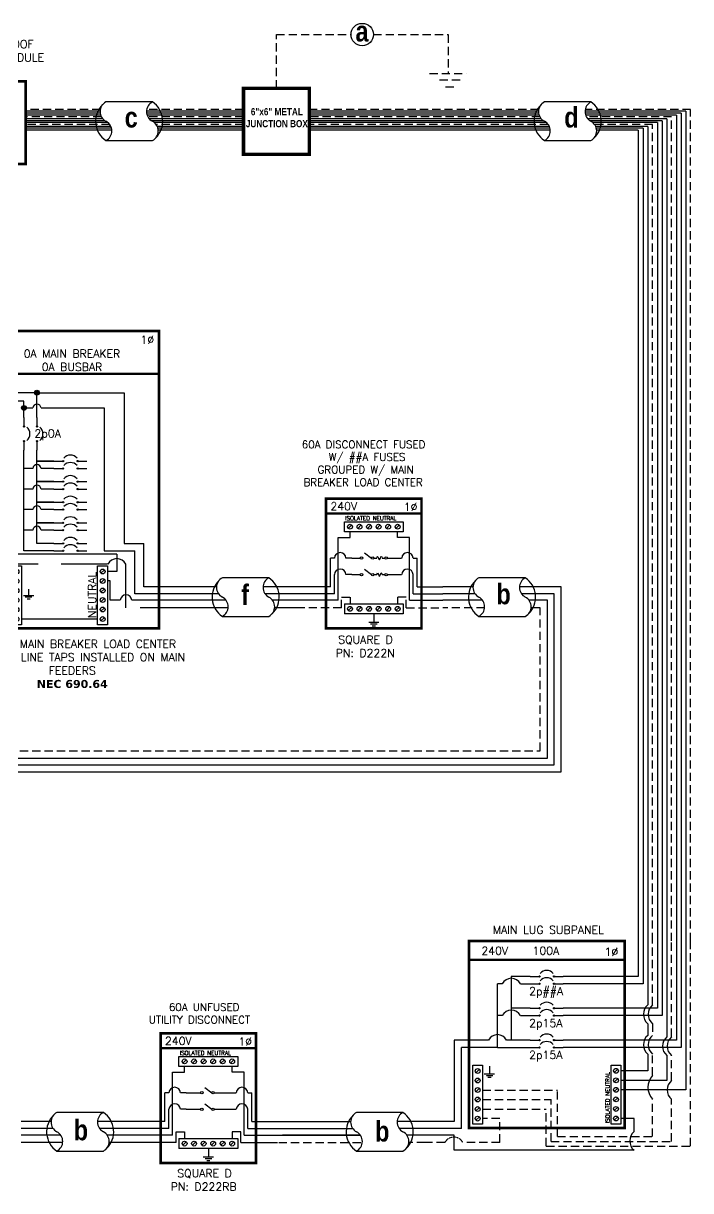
# Model space of a CAD drawing. Header units: feet. Extents: x 23528 to 24127, y 16036 to 16622.
# Drawn here: x 23822 to 24127, y 16088 to 16622 of the extents above; entities that cross this region are included whole.
import ezdxf

# ---------------------------------------------------------------- set-up
doc = ezdxf.new("R2010")
doc.units = ezdxf.units.FT
doc.header["$MEASUREMENT"] = 0
doc.linetypes.add('HIDDEN', pattern=[0.375, 0.25, -0.125])
for name, color, linetype in [('ONE LINE BLOCKS', 7, 'Continuous'), ('TABLES', 7, 'Continuous'), ('TEXT', 7, 'Continuous'), ('Z - TITLEBLOCK TXT', 7, 'Continuous')]:
    doc.layers.add(name, color=color, linetype=linetype)
doc.styles.add('ONE LINE TXT', font='techb___.ttf')
doc.styles.get("Standard").update_dxf_attribs({"font": 'simplex.shx'})

# ---------------------------------------------------------------- blocks, each defined once
blk = doc.blocks.new('*U7')
at = {"color": 7, "linetype": 'Continuous'}
for p, q in [((6.669, 2.433), (2.905, 2.433)), ((2.435, 1.711), (0, 1.711)), ((9.575, 1.711), (6.199, 1.711)), ((2.905, -0.69), (6.669, -0.69))]:
    blk.add_line(p, q, dxfattribs=at)
at = {"color": 10, "linetype": 'Continuous'}
for p, q in [((2.591, 1.149), (0, 1.149)), ((9.575, 1.149), (6.355, 1.149))]:
    blk.add_line(p, q, dxfattribs=at)
at = {"color": 253, "linetype": 'Continuous'}
for p, q in [((3.208, 0.611), (0, 0.611)), ((9.575, 0.611), (6.972, 0.611))]:
    blk.add_line(p, q, dxfattribs=at)
at = {"color": 7, "linetype": 'Continuous'}
for centre, start, end in [((3.942, 0.872), 133.97324, 236.42648), ((5.633, 0.872), 313.97324, 56.42648)]:
    blk.add_arc(centre, 1.874, start, end, dxfattribs=at)
at = {"layer": 'TEXT', "color": 92, "linetype": 'HIDDEN', "ltscale": 15}
for p, q in [((3.373, 0), (0, 0)), ((9.575, 0), (7.137, 0))]:
    blk.add_line(p, q, dxfattribs=at)
at = {"layer": 'Z - TITLEBLOCK TXT', "linetype": 'Continuous'}
for centre, start, end in [((3.315, 1.653), 117.66392, 242.33608), ((7.078, 1.653), 117.66392, 242.33608), ((2.496, 0.091), 297.66392, 62.33608), ((6.26, 0.091), 297.66392, 62.33608)]:
    blk.add_arc(centre, 0.882, start, end, dxfattribs=at)
blk = doc.blocks.new('M_LINE TAPS')
at = {"layer": 'ONE LINE BLOCKS', "linetype": 'Continuous'}
h = blk.add_hatch(color=254, dxfattribs=at)
h.dxf.hatch_style = 1
edge = h.paths.add_edge_path()
edge.add_arc((-12.115, 17.423), 0.197, 0, 360)
h = blk.add_hatch(color=254, dxfattribs=at)
h.dxf.hatch_style = 1
edge = h.paths.add_edge_path()
edge.add_arc((-13.164, 16.191), 0.197, 0, 360)
h = blk.add_hatch(color=1, dxfattribs=at)
h.dxf.hatch_style = 1
edge = h.paths.add_edge_path()
edge.add_arc((-13.164, 14.685), 0.0515, 0, 360)
h = blk.add_hatch(color=1, dxfattribs=at)
h.dxf.hatch_style = 1
edge = h.paths.add_edge_path()
edge.add_arc((-12.115, 14.685), 0.0515, 0, 360)
h = blk.add_hatch(color=1, dxfattribs=at)
h.dxf.hatch_style = 1
edge = h.paths.add_edge_path()
edge.add_arc((-13.164, 13.502), 0.0515, 0, 360)
h = blk.add_hatch(color=1, dxfattribs=at)
h.dxf.hatch_style = 1
edge = h.paths.add_edge_path()
edge.add_arc((-12.115, 13.502), 0.0515, 0, 360)
h = blk.add_hatch(color=1, dxfattribs=at)
h.dxf.hatch_style = 1
edge = h.paths.add_edge_path()
edge.add_arc((-9.991, 11.887), 0.0515, 0, 360)
h = blk.add_hatch(color=1, dxfattribs=at)
h.dxf.hatch_style = 1
edge = h.paths.add_edge_path()
edge.add_arc((-8.808, 11.887), 0.0515, 0, 360)
h = blk.add_hatch(color=1, dxfattribs=at)
h.dxf.hatch_style = 1
edge = h.paths.add_edge_path()
edge.add_arc((-9.991, 11.288), 0.0515, 0, 360)
h = blk.add_hatch(color=1, dxfattribs=at)
h.dxf.hatch_style = 1
edge = h.paths.add_edge_path()
edge.add_arc((-8.808, 11.288), 0.0515, 0, 360)
h = blk.add_hatch(color=1, dxfattribs=at)
h.dxf.hatch_style = 1
edge = h.paths.add_edge_path()
edge.add_arc((-9.991, 10.221), 0.0515, 0, 360)
h = blk.add_hatch(color=1, dxfattribs=at)
h.dxf.hatch_style = 1
edge = h.paths.add_edge_path()
edge.add_arc((-9.991, 9.622), 0.0515, 0, 360)
h = blk.add_hatch(color=1, dxfattribs=at)
h.dxf.hatch_style = 1
edge = h.paths.add_edge_path()
edge.add_arc((-8.808, 10.221), 0.0515, 0, 360)
h = blk.add_hatch(color=1, dxfattribs=at)
h.dxf.hatch_style = 1
edge = h.paths.add_edge_path()
edge.add_arc((-8.808, 9.622), 0.0515, 0, 360)
h = blk.add_hatch(color=1, dxfattribs=at)
h.dxf.hatch_style = 1
edge = h.paths.add_edge_path()
edge.add_arc((-9.991, 8.555), 0.0515, 0, 360)
h = blk.add_hatch(color=1, dxfattribs=at)
h.dxf.hatch_style = 1
edge = h.paths.add_edge_path()
edge.add_arc((-8.808, 8.555), 0.0515, 0, 360)
h = blk.add_hatch(color=1, dxfattribs=at)
h.dxf.hatch_style = 1
edge = h.paths.add_edge_path()
edge.add_arc((-9.991, 7.957), 0.0515, 0, 360)
h = blk.add_hatch(color=1, dxfattribs=at)
h.dxf.hatch_style = 1
edge = h.paths.add_edge_path()
edge.add_arc((-8.808, 7.957), 0.0515, 0, 360)
h = blk.add_hatch(color=1, dxfattribs=at)
h.dxf.hatch_style = 1
edge = h.paths.add_edge_path()
edge.add_arc((-9.991, 6.889), 0.0515, 0, 360)
h = blk.add_hatch(color=1, dxfattribs=at)
h.dxf.hatch_style = 1
edge = h.paths.add_edge_path()
edge.add_arc((-8.808, 6.889), 0.0515, 0, 360)
h = blk.add_hatch(color=1, dxfattribs=at)
h.dxf.hatch_style = 1
edge = h.paths.add_edge_path()
edge.add_arc((-9.991, 6.291), 0.0515, 0, 360)
h = blk.add_hatch(color=1, dxfattribs=at)
h.dxf.hatch_style = 1
edge = h.paths.add_edge_path()
edge.add_arc((-8.808, 6.291), 0.0515, 0, 360)
h = blk.add_hatch(color=1, dxfattribs=at)
h.dxf.hatch_style = 1
edge = h.paths.add_edge_path()
edge.add_arc((-9.991, 5.224), 0.0515, 0, 360)
h = blk.add_hatch(color=1, dxfattribs=at)
h.dxf.hatch_style = 1
edge = h.paths.add_edge_path()
edge.add_arc((-8.808, 5.224), 0.0515, 0, 360)
h = blk.add_hatch(color=1, dxfattribs=at)
h.dxf.hatch_style = 1
edge = h.paths.add_edge_path()
edge.add_arc((-9.991, 4.625), 0.0515, 0, 360)
h = blk.add_hatch(color=1, dxfattribs=at)
h.dxf.hatch_style = 1
edge = h.paths.add_edge_path()
edge.add_arc((-8.808, 4.625), 0.0515, 0, 360)
at = {"color": 155, "true_color": 0x647190}
blk.add_line((-16.567, 22.428), (-2.231, 22.428), dxfattribs=at)
at = {"color": 7, "linetype": 'Continuous'}
for p, q in [((-3.464, 1.711), (-3.464, 5.224)), ((0, 1.711), (-3.464, 1.711))]:
    blk.add_line(p, q, dxfattribs=at)
at = {"color": 10, "linetype": 'Continuous'}
for p, q in [((-4.177, 1.149), (-4.177, 4.625)), ((-3.462, 4.625), (-3.462, 4.625)), ((0, 1.149), (-4.177, 1.149))]:
    blk.add_line(p, q, dxfattribs=at)
at = {"color": 253, "linetype": 'Continuous'}
for p, q in [((-6.184, 2.177), (-6.39, 2.177)), ((-6.184, 0.611), (-6.184, 2.177)), ((-5.36, 0.611), (-6.184, 0.611)), ((0, 0.611), (-4.425, 0.611))]:
    blk.add_line(p, q, dxfattribs=at)
at = {"color": 7, "linetype": 'Continuous'}
blk.add_circle((-21.169, -2.704), 0.906, dxfattribs=at)
at = {"color": 253, "linetype": 'Continuous'}
blk.add_arc((-4.892, 0.584), 0.468, 3.28193, 176.71807, dxfattribs=at)
at = {"layer": 'ONE LINE BLOCKS', "lineweight": 50}
blk.add_line((-16.567, 18.948), (-2.231, 18.948), dxfattribs=at)
at = {"layer": 'ONE LINE BLOCKS', "lineweight": 50, "const_width": 0.21}
for points in [[(-20.599, 23.898), (-20.599, 26.892), (-17.258, 26.892), (-17.258, 23.898)], [(-16.567, -1.647), (-16.567, 22.428), (-2.231, 22.428), (-2.231, -1.647)]]:
    blk.add_lwpolyline(points, close=True, dxfattribs=at)
at = {"layer": 'TEXT', "color": 92, "linetype": 'HIDDEN', "ltscale": 15}
for p, q in [((-6.39, 3.547), (-15.333, 3.547)), ((-15.333, 3.547), (-15.333, 2.935)), ((-15.333, 2.935), (-14.165, 2.935)), ((-4.917, 0), (-4.917, 3.547)), ((0, 0), (-4.917, 0)), ((-14.165, -0.148), (-21.169, -0.148)), ((-21.169, -0.148), (-21.169, -1.798)), ((-21.169, -3.61), (-21.169, -5.799))]:
    blk.add_line(p, q, dxfattribs=at)
at = {"layer": 'TEXT', "color": 92, "linetype": 'Continuous', "ltscale": 15}
blk.add_line((-7.195, -0.918), (-13.361, -0.918), dxfattribs=at)
at = {"layer": 'TEXT', "color": 92, "linetype": 'Continuous', "flags": 128}
for points in [[(-13.205, 1.009), (-12.375, 1.009)], [(-12.79, 1.513), (-12.79, 1.009)], [(-12.519, 0.855), (-13.061, 0.855)], [(-12.663, 0.701), (-12.917, 0.701)]]:
    blk.add_lwpolyline(points, dxfattribs=at)
at = {"layer": 'TEXT', "color": 92, "linetype": 'Continuous', "ltscale": 4, "flags": 128}
for points in [[(-22.671, -5.799), (-19.666, -5.799)], [(-20.187, -6.356), (-22.151, -6.356)], [(-20.708, -6.913), (-21.63, -6.913)]]:
    blk.add_lwpolyline(points, dxfattribs=at)
at = {"layer": 'TEXT', "linetype": 'Continuous'}
blk.add_circle((-18.928, 25.395), 1.267, dxfattribs=at)
at = {"layer": 'TEXT', "color": 92, "linetype": 'Continuous', "ltscale": 0.3}
blk.add_arc((-5.647, 3.164), 0.824, 27.66392, 152.33608, dxfattribs=at)
at = {"layer": 'Z - TITLEBLOCK TXT', "color": 253, "linetype": 'Continuous'}
for p, q in [((-20.077, 15.98), (-20.077, 23.898)), ((-14.134, 15.98), (-20.077, 15.98)), ((-14.134, 4.344), (-14.134, 15.98)), ((-5.63, 4.344), (-14.134, 4.344)), ((-5.63, 4.344), (-5.63, 2.948)), ((-5.63, 2.948), (-6.39, 2.948))]:
    blk.add_line(p, q, dxfattribs=at)
at = {"layer": 'Z - TITLEBLOCK TXT', "color": 10, "linetype": 'Continuous'}
for p, q in [((-18.928, 16.744), (-18.928, 23.898)), ((-13.164, 16.744), (-18.928, 16.744)), ((-13.164, 15.429), (-13.164, 16.744)), ((-12.967, 16.191), (-12.446, 16.191)), ((-11.783, 16.191), (-6.656, 16.191)), ((-6.656, 16.191), (-6.656, 4.625)), ((-13.164, 4.625), (-13.164, 12.759)), ((-12.446, 11.288), (-13.164, 11.288)), ((-10.734, 11.288), (-11.783, 11.288)), ((-12.446, 9.622), (-13.164, 9.622)), ((-10.734, 9.622), (-11.783, 9.622)), ((-12.446, 7.957), (-13.164, 7.957)), ((-10.734, 7.957), (-11.783, 7.957)), ((-12.446, 6.291), (-13.164, 6.291)), ((-10.734, 6.291), (-11.783, 6.291)), ((-10.734, 4.625), (-13.164, 4.625)), ((-6.656, 4.625), (-4.177, 4.625))]:
    blk.add_line(p, q, dxfattribs=at)
at = {"layer": 'Z - TITLEBLOCK TXT', "color": 7, "linetype": 'Continuous'}
for p, q in [((-17.778, 17.423), (-17.778, 23.898)), ((-12.115, 17.423), (-17.778, 17.423)), ((-12.115, 15.429), (-12.115, 17.423)), ((-11.918, 17.423), (-5.044, 17.423)), ((-5.044, 17.423), (-5.044, 5.224)), ((-12.115, 10.221), (-12.115, 12.759)), ((-12.115, 11.887), (-10.734, 11.887)), ((-10.734, 11.887), (-12.115, 11.887)), ((-12.115, 8.555), (-12.115, 10.221)), ((-12.115, 10.221), (-10.734, 10.221)), ((-10.734, 10.221), (-12.115, 10.221)), ((-12.115, 6.889), (-12.115, 8.555)), ((-12.115, 8.555), (-10.734, 8.555)), ((-10.734, 8.555), (-12.115, 8.555)), ((-12.115, 5.224), (-12.115, 6.889)), ((-12.115, 6.889), (-10.734, 6.889)), ((-10.734, 6.889), (-12.115, 6.889)), ((-10.734, 5.224), (-12.115, 5.224)), ((-5.044, 5.224), (-3.464, 5.224))]:
    blk.add_line(p, q, dxfattribs=at)
at = {"layer": 'Z - TITLEBLOCK TXT', "color": 1, "linetype": 'Continuous'}
for p, q in [((-14.165, -1.378), (-14.165, 3.395)), ((-14.165, 3.395), (-13.361, 3.395)), ((-13.361, 3.395), (-13.361, -1.378)), ((-7.195, -1.366), (-7.195, 3.408)), ((-7.195, 3.408), (-6.39, 3.408)), ((-6.39, 3.408), (-6.39, -1.366)), ((-13.361, -1.378), (-14.165, -1.378)), ((-6.39, -1.366), (-7.195, -1.366))]:
    blk.add_line(p, q, dxfattribs=at)
at = {"layer": 'Z - TITLEBLOCK TXT', "color": 4, "linetype": 'Continuous'}
for p, q in [((-13.624, 3.075), (-13.902, 2.796)), ((-6.653, 3.087), (-6.932, 2.809)), ((-13.624, 2.304), (-13.902, 2.025)), ((-6.653, 2.317), (-6.932, 2.038)), ((-13.624, 1.533), (-13.902, 1.255)), ((-6.653, 1.546), (-6.932, 1.267)), ((-13.624, 0.762), (-13.902, 0.484)), ((-6.653, 0.775), (-6.932, 0.497)), ((-6.653, 0.004), (-6.932, -0.274)), ((-13.624, -0.008), (-13.902, -0.287)), ((-13.624, -0.779), (-13.902, -1.058)), ((-6.653, -0.766), (-6.932, -1.045))]:
    blk.add_line(p, q, dxfattribs=at)
at = {"layer": 'Z - TITLEBLOCK TXT', "color": 1, "linetype": 'Continuous', "flags": 128}
for points in [[(-13.164, 15.429), (-13.164, 14.685)], [(-13.164, 15.429), (-13.164, 14.685)], [(-12.115, 15.429), (-12.115, 14.685)], [(-12.115, 15.429), (-12.115, 14.685)], [(-13.164, 13.502), (-13.164, 12.759)], [(-12.115, 13.502), (-12.115, 12.759)], [(-10.734, 11.887), (-9.991, 11.887)], [(-10.734, 11.887), (-9.991, 11.887)], [(-8.808, 11.887), (-8.064, 11.887)], [(-10.734, 11.288), (-9.991, 11.288)], [(-10.734, 11.288), (-9.991, 11.288)], [(-8.808, 11.288), (-8.064, 11.288)], [(-10.734, 10.221), (-9.991, 10.221)], [(-10.734, 10.221), (-9.991, 10.221)], [(-10.734, 9.622), (-9.991, 9.622)], [(-10.734, 9.622), (-9.991, 9.622)], [(-8.808, 10.221), (-8.064, 10.221)], [(-8.808, 9.622), (-8.064, 9.622)], [(-10.734, 8.555), (-9.991, 8.555)], [(-10.734, 8.555), (-9.991, 8.555)], [(-8.808, 8.555), (-8.064, 8.555)], [(-10.734, 7.957), (-9.991, 7.957)], [(-10.734, 7.957), (-9.991, 7.957)], [(-8.808, 7.957), (-8.064, 7.957)], [(-10.734, 6.889), (-9.991, 6.889)], [(-10.734, 6.889), (-9.991, 6.889)], [(-8.808, 6.889), (-8.064, 6.889)], [(-10.734, 6.291), (-9.991, 6.291)], [(-10.734, 6.291), (-9.991, 6.291)], [(-8.808, 6.291), (-8.064, 6.291)], [(-10.734, 5.224), (-9.991, 5.224)], [(-10.734, 5.224), (-9.991, 5.224)], [(-8.808, 5.224), (-8.064, 5.224)], [(-10.734, 4.625), (-9.991, 4.625)], [(-10.734, 4.625), (-9.991, 4.625)], [(-8.808, 4.625), (-8.064, 4.625)]]:
    blk.add_lwpolyline(points, dxfattribs=at)
at = {"layer": 'Z - TITLEBLOCK TXT', "color": 7, "linetype": 'Continuous'}
for centre in [(-12.115, 17.423), (-12.115, 17.423), (-13.164, 16.191)]:
    blk.add_circle(centre, 0.197, dxfattribs=at)
at = {"layer": 'Z - TITLEBLOCK TXT', "color": 1, "linetype": 'Continuous'}
for centre in [(-13.164, 14.685), (-12.115, 14.685), (-13.164, 13.502), (-12.115, 13.502), (-9.991, 11.887), (-8.808, 11.887), (-9.991, 11.288), (-8.808, 11.288), (-9.991, 10.221), (-9.991, 9.622), (-8.808, 10.221), (-8.808, 9.622), (-9.991, 8.555), (-8.808, 8.555), (-9.991, 7.957), (-8.808, 7.957), (-9.991, 6.889), (-8.808, 6.889), (-9.991, 6.291), (-8.808, 6.291), (-9.991, 5.224), (-8.808, 5.224), (-9.991, 4.625), (-8.808, 4.625)]:
    blk.add_circle(centre, 0.0515, dxfattribs=at)
at = {"layer": 'Z - TITLEBLOCK TXT', "color": 4, "linetype": 'Continuous'}
for centre in [(-13.763, 2.935), (-6.792, 2.948), (-13.763, 2.165), (-6.792, 2.177), (-13.763, 1.394), (-6.792, 1.407), (-13.763, 0.623), (-13.763, -0.148), (-6.792, 0.636), (-6.792, -0.135), (-13.763, -0.918), (-6.792, -0.906)]:
    blk.add_circle(centre, 0.197, dxfattribs=at)
at = {"layer": 'Z - TITLEBLOCK TXT', "color": 10, "linetype": 'Continuous'}
for centre in [(-12.115, 16.172), (-12.115, 11.269), (-12.115, 9.603), (-12.115, 7.938), (-12.115, 6.272)]:
    blk.add_arc(centre, 0.332, 3.2937, 176.7063, dxfattribs=at)
at = {"layer": 'Z - TITLEBLOCK TXT', "color": 1, "linetype": 'Continuous'}
for centre, start, end in [((-13.375, 14.094), 310.3392, 49.6608), ((-12.326, 14.094), 310.3392, 49.6608), ((-9.399, 11.675), 40.3392, 139.6608), ((-9.399, 11.077), 40.3392, 139.6608), ((-9.399, 10.01), 40.3392, 139.6608), ((-9.399, 9.411), 40.3392, 139.6608), ((-9.399, 8.344), 40.3392, 139.6608), ((-9.399, 7.745), 40.3392, 139.6608), ((-9.399, 6.678), 40.3392, 139.6608), ((-9.399, 6.079), 40.3392, 139.6608), ((-9.399, 5.012), 40.3392, 139.6608), ((-9.399, 4.413), 40.3392, 139.6608)]:
    blk.add_arc(centre, 0.697, start, end, dxfattribs=at)
at = {"layer": 'TABLES', "color": 1, "linetype": 'Continuous'}
blk.add_text('NEUTRAL', height=0.648, rotation=90, dxfattribs=at).set_placement((-7.311, -0.826))
at = {"layer": 'TEXT', "color": 1, "attachment_point": 5}
for s, width, gutter_width, heights, insert, char_height in [('EXISTING\\P120/240V UTILITY METER', 0.05231, 7.17, [0], (-23.305, 25.455), 0.62775), ('240V', 0.14806, 0.75, [0], (-15.056, 21.71), 0.648), ('1∅', 0.14806, 0.75, [0], (-3.173, 21.71), 0.648), ('0A MAIN BREAKER\\P0A BUSBAR', 11.19903, 0.75, [0], (-9.274, 20.045), 0.648), ('2p0A', 0.14806, 0.75, [0], (-11.242, 14.016), 0.648), ('EXISTING MAIN BREAKER LOAD CENTER INSULATED LINE TAPS INSTALLED ON MAIN FEEDERS\\P{\\fVerdana|b1|i0|c0|p34;NEC 690.64}', 18.4888, 7.17, [5.996], (-9.253, -4.546), 0.648)]:
    blk.add_mtext_dynamic_manual_height_columns(s, width=width, gutter_width=gutter_width, heights=heights, dxfattribs=dict(at, insert=insert, char_height=char_height))
at = {"layer": 'Z - TITLEBLOCK TXT', "color": 253, "linetype": 'Continuous', "style": 'ONE LINE TXT'}
blk.add_text('M', height=1.662, dxfattribs=at).set_placement((-19.736, 24.559))
at = {"layer": 'Z - TITLEBLOCK TXT', "color": 1, "linetype": 'Continuous', "insert": (-21.734, -1.631), "char_height": 1.66239, "attachment_point": 1, "style": 'ONE LINE TXT'}
blk.add_mtext_dynamic_manual_height_columns('{\\W1;\\C256;a}', width=0.13853, gutter_width=2.132, heights=[0], dxfattribs=at)
blk = doc.blocks.new('*U13')
at = {"color": 155, "true_color": 0x647190}
blk.add_blockref('M_LINE TAPS', (0, 0), dxfattribs=at)
blk = doc.blocks.new('M_MAIN DISCONNECT')
at = {"color": 253, "linetype": 'Continuous'}
for p, q in [((10.94, -17.67), (10.94, -15.06)), ((32.69, -17.67), (32.69, -15.06)), ((5.45, -46.43), (5.45, -17.67)), ((5.45, -17.67), (10.94, -17.67)), ((38.18, -17.67), (32.69, -17.67)), ((38.18, -46.43), (38.18, -17.67)), ((5.45, -46.43), (-9.78, -46.43)), ((38.18, -46.43), (53.41, -46.43))]:
    blk.add_line(p, q, dxfattribs=at)
at = {"color": 7, "linetype": 'Continuous'}
for p, q in [((1.95, -40.22), (1.95, -27.1)), ((3.81, -27.1), (1.95, -27.1)), ((11.72, -27.1), (9.09, -27.1)), ((31.91, -27.1), (34.54, -27.1)), ((39.82, -27.1), (41.69, -27.1)), ((41.69, -40.22), (41.69, -27.1)), ((1.95, -40.22), (-9.78, -40.22)), ((41.69, -40.22), (53.41, -40.22))]:
    blk.add_line(p, q, dxfattribs=at)
at = {"color": 1, "linetype": 'Continuous'}
for p, q in [((21.88, -27.1), (23.12, -27.1)), ((25.67, -27.11), (26.91, -27.11)), ((21.88, -34.64), (23.12, -34.64)), ((25.67, -34.64), (26.91, -34.64))]:
    blk.add_line(p, q, dxfattribs=at)
at = {"color": 10, "linetype": 'Continuous'}
for p, q in [((3.81, -43.39), (3.81, -34.64)), ((11.72, -34.64), (9.09, -34.64)), ((31.91, -34.64), (34.54, -34.64)), ((39.82, -43.39), (39.82, -34.64)), ((3.81, -43.39), (-9.78, -43.39)), ((39.82, -43.39), (53.41, -43.39))]:
    blk.add_line(p, q, dxfattribs=at)
at = {"color": 7, "linetype": 'Continuous'}
for centre in [(6.45, -27.26), (37.18, -27.26)]:
    blk.add_arc(centre, 2.64, 3.2819, 176.7181, dxfattribs=at)
at = {"color": 10, "linetype": 'Continuous'}
for centre in [(6.45, -34.79), (37.18, -34.79)]:
    blk.add_arc(centre, 2.64, 3.2819, 176.7181, dxfattribs=at)
at = {"color": 1, "linetype": 'Continuous'}
for points in [[(23.12, -27.1), (23.5, -26.34), (24.4, -27.87), (25.22, -26.34), (25.67, -27.11)], [(23.12, -34.64), (23.5, -33.88), (24.4, -35.4), (25.22, -33.88), (25.67, -34.64)]]:
    blk.add_spline(points, degree=3, dxfattribs=at)
at = {"layer": 'ONE LINE BLOCKS', "lineweight": 50}
blk.add_line((0, -6.77), (43.61, -6.77), dxfattribs=at)
at = {"layer": 'ONE LINE BLOCKS', "lineweight": 50, "const_width": 1.19}
blk.add_lwpolyline([(0, -59.17), (0, 0), (43.61, 0), (43.61, -59.17)], close=True, dxfattribs=at)
at = {"layer": 'TEXT', "color": 92, "linetype": 'HIDDEN', "ltscale": 15}
for p, q in [((7.03, -49.88), (7.03, -44.94)), ((7.03, -44.94), (10.94, -44.94)), ((10.94, -44.94), (10.94, -48.08)), ((36.6, -44.94), (32.69, -44.94)), ((32.69, -44.94), (32.69, -48.08)), ((36.6, -49.88), (36.6, -44.94)), ((7.03, -49.88), (-9.78, -49.88)), ((36.6, -49.88), (53.41, -49.88))]:
    blk.add_line(p, q, dxfattribs=at)
at = {"layer": 'TEXT', "color": 92, "linetype": 'Continuous', "flags": 128}
for points in [[(21.82, -52.94), (21.82, -56.44)], [(19.48, -56.44), (24.16, -56.44)], [(23.35, -57.31), (20.29, -57.31)], [(22.53, -58.18), (21.1, -58.18)]]:
    blk.add_lwpolyline(points, dxfattribs=at)
at = {"layer": 'Z - TITLEBLOCK TXT', "color": 1, "linetype": 'Continuous'}
for p, q in [((8.34, -15.06), (8.34, -10.52)), ((8.34, -10.52), (35.29, -10.52)), ((35.29, -10.52), (35.29, -15.06)), ((35.29, -15.06), (8.34, -15.06)), ((17.54, -24.65), (20.8, -27.1)), ((11.72, -27.1), (15.64, -27.1)), ((27.99, -27.11), (31.91, -27.11)), ((11.72, -34.64), (15.64, -34.64)), ((17.54, -32.19), (20.8, -34.63)), ((27.99, -34.64), (31.91, -34.64)), ((8.34, -48.08), (35.29, -48.08)), ((8.34, -48.08), (8.34, -52.62)), ((35.29, -52.62), (8.34, -52.62)), ((35.29, -48.08), (35.29, -52.62))]:
    blk.add_line(p, q, dxfattribs=at)
at = {"layer": 'Z - TITLEBLOCK TXT', "color": 4, "linetype": 'Continuous'}
for p, q in [((11.73, -12), (10.15, -13.58)), ((16.08, -12), (14.5, -13.58)), ((20.43, -12), (18.86, -13.58)), ((24.78, -12), (23.21, -13.58)), ((29.13, -12), (27.56, -13.58)), ((33.48, -12), (31.91, -13.58)), ((11.73, -49.56), (10.15, -51.13)), ((16.08, -49.56), (14.5, -51.13)), ((20.43, -49.56), (18.86, -51.13)), ((24.78, -49.56), (23.21, -51.13)), ((29.13, -49.56), (27.56, -51.13)), ((33.48, -49.56), (31.91, -51.13))]:
    blk.add_line(p, q, dxfattribs=at)
for centre in [(10.94, -12.79), (15.29, -12.79), (19.64, -12.79), (23.99, -12.79), (28.34, -12.79), (32.69, -12.79), (10.94, -50.35), (15.29, -50.35), (19.64, -50.35), (23.99, -50.35), (28.34, -50.35), (32.69, -50.35)]:
    blk.add_circle(centre, 1.11, dxfattribs=at)
at = {"layer": 'Z - TITLEBLOCK TXT', "color": 1, "linetype": 'Continuous'}
for centre in [(16.18, -27.1), (21.34, -27.1), (27.45, -27.11), (16.18, -34.64), (21.34, -34.64), (27.45, -34.64)]:
    blk.add_circle(centre, 0.541, dxfattribs=at)
at = {"layer": 'TABLES', "color": 4, "linetype": 'Continuous'}
blk.add_text('ISOLATED NEUTRAL', height=1.8743, dxfattribs=at).set_placement((8.7, -9.86))
at = {"layer": 'TEXT', "color": 1}
for s, width, gutter_width, heights, insert, char_height, attachment_point in [('\\A1;\\pi4.1167;60A DISCONNECT FUSED \\P\\pi16.454;W/ ##A FUSES\\P\\pi11.355;GROUPED W/ MAIN \\P\\pi4.9392;BREAKER LOAD CENTER', 71.8931, 92.23, [24.13], (-15.26, 26.55), 3.4544, 1), ('240V', 0.1481, 0.75, [0], (8.07, -3.44), 3.658, 5), ('1∅', 0.1481, 0.75, [0], (38.63, -3.74), 3.658, 5), ('\\A1;\\pi3.6942,t21.982;SQUARE D\\P\\pi2.5621,t20.85;PN: D222N', 35.0816, 28.88, [13.54], (1.84, -62.59), 3.6576, 1)]:
    blk.add_mtext_dynamic_manual_height_columns(s, width=width, gutter_width=gutter_width, heights=heights, dxfattribs=dict(at, insert=insert, char_height=char_height, attachment_point=attachment_point))
blk = doc.blocks.new('*U14')
blk.add_blockref('M_MAIN DISCONNECT', (0, 0))
blk = doc.blocks.new('M_UTILITY DISCONNECT')
at = {"color": 253, "linetype": 'Continuous'}
for p, q in [((2.699, 0.611), (2.699, 5.706)), ((2.699, 5.706), (3.671, 5.706)), ((3.671, 5.706), (3.671, 6.168)), ((7.524, 5.706), (7.524, 6.168)), ((8.496, 5.706), (7.524, 5.706)), ((8.496, 0.611), (8.496, 5.706)), ((2.699, 0.611), (0, 0.611)), ((8.496, 0.611), (11.195, 0.611))]:
    blk.add_line(p, q, dxfattribs=at)
at = {"color": 7, "linetype": 'Continuous'}
for p, q in [((2.078, 1.711), (2.078, 4.034)), ((2.408, 4.034), (2.078, 4.034)), ((3.809, 4.034), (3.343, 4.034)), ((7.386, 4.034), (7.853, 4.034)), ((8.788, 4.034), (9.118, 4.034)), ((9.118, 1.711), (9.118, 4.034)), ((2.078, 1.711), (0, 1.711)), ((9.118, 1.711), (11.195, 1.711))]:
    blk.add_line(p, q, dxfattribs=at)
at = {"color": 10, "linetype": 'Continuous'}
for p, q in [((2.408, 1.149), (2.408, 2.699)), ((3.809, 2.699), (3.343, 2.699)), ((7.386, 2.699), (7.853, 2.699)), ((8.787, 1.149), (8.788, 2.699)), ((2.408, 1.149), (0, 1.149)), ((8.787, 1.149), (11.195, 1.149))]:
    blk.add_line(p, q, dxfattribs=at)
at = {"color": 7, "linetype": 'Continuous'}
for centre in [(2.875, 4.008), (8.32, 4.008)]:
    blk.add_arc(centre, 0.468, 3.28193, 176.71807, dxfattribs=at)
at = {"color": 10, "linetype": 'Continuous'}
for centre in [(2.875, 2.672), (8.32, 2.672)]:
    blk.add_arc(centre, 0.468, 3.28193, 176.71807, dxfattribs=at)
at = {"layer": 'ONE LINE BLOCKS', "lineweight": 50}
blk.add_line((1.732, 7.637), (9.459, 7.637), dxfattribs=at)
at = {"layer": 'ONE LINE BLOCKS', "lineweight": 50, "const_width": 0.21}
blk.add_lwpolyline([(1.732, -1.647), (1.732, 8.836), (9.459, 8.836), (9.459, -1.647)], close=True, dxfattribs=at)
at = {"layer": 'TEXT', "color": 92, "linetype": 'HIDDEN', "ltscale": 15}
for p, q in [((2.978, 0), (0, 0)), ((2.978, 0), (2.978, 0.875)), ((2.978, 0.875), (3.671, 0.875)), ((3.671, 0.875), (3.671, 0.319)), ((8.217, 0.875), (7.524, 0.875)), ((7.524, 0.875), (7.524, 0.319)), ((8.217, 0), (8.217, 0.875)), ((8.217, 0), (11.195, 0))]:
    blk.add_line(p, q, dxfattribs=at)
at = {"layer": 'TEXT', "color": 92, "linetype": 'Continuous', "flags": 128}
for points in [[(5.598, -0.543), (5.598, -1.164)], [(5.183, -1.164), (6.012, -1.164)], [(5.869, -1.317), (5.327, -1.317)], [(5.725, -1.471), (5.47, -1.471)]]:
    blk.add_lwpolyline(points, dxfattribs=at)
at = {"layer": 'Z - TITLEBLOCK TXT', "color": 1, "linetype": 'Continuous'}
for p, q in [((3.211, 6.168), (3.211, 6.972)), ((3.211, 6.972), (7.984, 6.972)), ((7.984, 6.972), (7.984, 6.168)), ((7.984, 6.168), (3.211, 6.168)), ((3.809, 4.034), (4.973, 4.034)), ((5.309, 4.468), (5.887, 4.036)), ((6.078, 4.034), (7.386, 4.034)), ((5.309, 3.134), (5.887, 2.701)), ((3.809, 2.699), (4.973, 2.699)), ((6.078, 2.699), (7.386, 2.699)), ((3.211, 0.319), (7.984, 0.319)), ((3.211, 0.319), (3.211, -0.485)), ((7.984, 0.319), (7.984, -0.485)), ((7.984, -0.485), (3.211, -0.485))]:
    blk.add_line(p, q, dxfattribs=at)
at = {"layer": 'Z - TITLEBLOCK TXT', "color": 4, "linetype": 'Continuous'}
for p, q in [((3.81, 6.71), (3.531, 6.431)), ((4.581, 6.71), (4.302, 6.431)), ((5.351, 6.71), (5.073, 6.431)), ((6.122, 6.71), (5.844, 6.431)), ((6.893, 6.71), (6.614, 6.431)), ((7.664, 6.71), (7.385, 6.431)), ((3.81, 0.056), (3.531, -0.223)), ((4.581, 0.056), (4.302, -0.223)), ((5.351, 0.056), (5.073, -0.223)), ((6.122, 0.056), (5.844, -0.223)), ((6.893, 0.056), (6.614, -0.223)), ((7.664, 0.056), (7.385, -0.223))]:
    blk.add_line(p, q, dxfattribs=at)
for centre in [(3.671, 6.57), (4.441, 6.57), (5.212, 6.57), (5.983, 6.57), (6.754, 6.57), (7.524, 6.57), (3.671, -0.083), (4.441, -0.083), (5.212, -0.083), (5.983, -0.083), (6.754, -0.083), (7.524, -0.083)]:
    blk.add_circle(centre, 0.197, dxfattribs=at)
at = {"layer": 'Z - TITLEBLOCK TXT', "color": 1, "linetype": 'Continuous'}
for centre in [(5.069, 4.034), (5.983, 4.034), (5.069, 2.699), (5.983, 2.699)]:
    blk.add_circle(centre, 0.0959, dxfattribs=at)
at = {"layer": 'TABLES', "color": 4, "linetype": 'Continuous'}
blk.add_text('ISOLATED NEUTRAL', height=0.33207, dxfattribs=at).set_placement((3.275, 7.089))
at = {"layer": 'TEXT', "color": 1}
for s, width, gutter_width, heights, insert, char_height, attachment_point in [('\\A1;\\pi2.3006; 60A UNFUSED \\P\\pi1.0912;UTILITY DISCONNECT', 11.50802, 0, [1.916], (-0.322, 11.272), 0.612, 1), ('240V', 0.14806, 0.75, [0], (3.162, 8.227), 0.648, 5), ('1∅', 0.14806, 0.75, [0], (8.576, 8.174), 0.648, 5), ('\\A1;\\pi1.5665,t4.8065;SQUARE D\\P\\pi1.042,t4.282;PN: D222RB', 8.03936, 0.203, [2.349], (1.51, -2.167), 0.648, 1)]:
    blk.add_mtext_dynamic_manual_height_columns(s, width=width, gutter_width=gutter_width, heights=heights, dxfattribs=dict(at, insert=insert, char_height=char_height, attachment_point=attachment_point))
blk = doc.blocks.new('*U15')
at = {"layer": 'ONE LINE BLOCKS', "linetype": 'Continuous'}
h = blk.add_hatch(color=1, dxfattribs=at)
h.dxf.hatch_style = 1
edge = h.paths.add_edge_path()
edge.add_arc((32.25, -16.19), 0.291, 0, 360)
h = blk.add_hatch(color=1, dxfattribs=at)
h.dxf.hatch_style = 1
edge = h.paths.add_edge_path()
edge.add_arc((38.92, -16.19), 0.291, 0, 360)
h = blk.add_hatch(color=1, dxfattribs=at)
h.dxf.hatch_style = 1
edge = h.paths.add_edge_path()
edge.add_arc((32.25, -19.57), 0.291, 0, 360)
h = blk.add_hatch(color=1, dxfattribs=at)
h.dxf.hatch_style = 1
edge = h.paths.add_edge_path()
edge.add_arc((38.92, -19.57), 0.291, 0, 360)
h = blk.add_hatch(color=1, dxfattribs=at)
h.dxf.hatch_style = 1
edge = h.paths.add_edge_path()
edge.add_arc((32.25, -30.75), 0.291, 0, 360)
h = blk.add_hatch(color=1, dxfattribs=at)
h.dxf.hatch_style = 1
edge = h.paths.add_edge_path()
edge.add_arc((38.92, -30.75), 0.291, 0, 360)
h = blk.add_hatch(color=1, dxfattribs=at)
h.dxf.hatch_style = 1
edge = h.paths.add_edge_path()
edge.add_arc((32.25, -34.13), 0.291, 0, 360)
h = blk.add_hatch(color=1, dxfattribs=at)
h.dxf.hatch_style = 1
edge = h.paths.add_edge_path()
edge.add_arc((38.92, -34.13), 0.291, 0, 360)
h = blk.add_hatch(color=1, dxfattribs=at)
h.dxf.hatch_style = 1
edge = h.paths.add_edge_path()
edge.add_arc((32.25, -45.31), 0.291, 0, 360)
h = blk.add_hatch(color=1, dxfattribs=at)
h.dxf.hatch_style = 1
edge = h.paths.add_edge_path()
edge.add_arc((38.92, -45.31), 0.291, 0, 360)
h = blk.add_hatch(color=1, dxfattribs=at)
h.dxf.hatch_style = 1
edge = h.paths.add_edge_path()
edge.add_arc((32.25, -48.69), 0.291, 0, 360)
h = blk.add_hatch(color=1, dxfattribs=at)
h.dxf.hatch_style = 1
edge = h.paths.add_edge_path()
edge.add_arc((38.92, -48.69), 0.291, 0, 360)
at = {"color": 7, "linetype": 'Continuous'}
for p, q in [((77.44, 0), (77.44, -16.19)), ((86.14, 0), (86.14, -30.75)), ((94.84, 0), (94.84, -45.31)), ((28.05, -16.19), (19.39, -16.19)), ((19.39, -16.19), (19.39, -30.75)), ((77.44, -16.19), (43.12, -16.19)), ((28.05, -30.75), (19.39, -30.75)), ((19.39, -30.75), (19.39, -45.31)), ((86.14, -30.75), (43.12, -30.75)), ((8.98, -45.31), (-6.7, -45.31)), ((-6.7, -45.31), (-6.7, -82.47)), ((28.05, -45.31), (17.22, -45.31)), ((94.84, -45.31), (43.12, -45.31)), ((-6.7, -82.47), (-20.02, -82.47))]:
    blk.add_line(p, q, dxfattribs=at)
at = {"color": 10, "linetype": 'Continuous'}
for p, q in [((79.61, 0), (79.61, -19.57)), ((88.31, 0), (88.31, -34.13)), ((97.01, 0), (97.01, -48.69)), ((13.1, -34.13), (13.1, -19.57)), ((15.27, -19.57), (13.1, -19.57)), ((23.51, -19.57), (28.05, -19.57)), ((79.61, -19.57), (43.12, -19.57)), ((13.1, -48.69), (13.1, -34.13)), ((15.27, -34.13), (13.1, -34.13)), ((23.51, -34.13), (28.05, -34.13)), ((88.31, -34.13), (43.12, -34.13)), ((13.1, -48.69), (-3.41, -48.69)), ((-3.41, -85.65), (-3.41, -48.69)), ((13.1, -48.69), (28.05, -48.69)), ((97.01, -48.69), (43.12, -48.69)), ((-3.41, -85.65), (-20.02, -85.65))]:
    blk.add_line(p, q, dxfattribs=at)
at = {"color": 253, "linetype": 'Continuous'}
for p, q in [((81.79, 0), (81.79, -29.26)), ((90.49, 0), (90.49, -43.82)), ((99.19, 0), (99.19, -68.07)), ((81.79, -37.81), (81.79, -43.14)), ((81.79, -51.7), (81.79, -59.36)), ((90.49, -52.37), (90.49, -63.71)), ((81.79, -59.36), (69.51, -59.36)), ((90.49, -63.71), (69.51, -63.71)), ((99.19, -68.07), (69.51, -68.07)), ((75.52, -81.12), (69.51, -81.12)), ((75.52, -87.14), (75.52, -81.12)), ((-6.7, -88.69), (-20.02, -88.69)), ((-6.7, -95.69), (-6.7, -88.69)), ((75.52, -95.69), (-6.7, -95.69))]:
    blk.add_line(p, q, dxfattribs=at)
at = {"color": 10, "linetype": 'Continuous'}
for centre in [(19.39, -21.73), (19.39, -36.29)]:
    blk.add_arc(centre, 4.65, 27.6639, 152.3361, dxfattribs=at)
at = {"color": 253, "linetype": 'Continuous'}
for centre in [(85.37, -33.53), (85.37, -47.42), (94.07, -48.09), (79.1, -91.41)]:
    blk.add_arc(centre, 5.58, 129.9215, 230.0785, dxfattribs=at)
at = {"color": 7, "linetype": 'Continuous'}
blk.add_arc((13.1, -47.47), 4.65, 27.6639, 152.3361, dxfattribs=at)
at = {"layer": 'ONE LINE BLOCKS', "lineweight": 50}
blk.add_line((0, -8.7), (71.17, -8.7), dxfattribs=at)
at = {"layer": 'ONE LINE BLOCKS', "lineweight": 50, "const_width": 1.19}
blk.add_lwpolyline([(0, -85.47), (0, 0), (71.17, 0), (71.17, -85.47)], close=True, dxfattribs=at)
at = {"layer": 'TEXT', "color": 92, "linetype": 'HIDDEN', "ltscale": 15}
for p, q in [((83.96, -29.26), (83.96, 0)), ((92.66, -43.82), (92.66, 0)), ((101.36, -93.78), (101.36, 0)), ((83.96, -37.81), (83.96, -43.14)), ((83.96, -61.47), (83.96, -52.37)), ((92.66, -63.79), (92.66, -52.37)), ((6.27, -68.14), (40.48, -68.14)), ((40.48, -89.41), (40.48, -68.14)), ((6.27, -72.49), (37.56, -72.49)), ((37.56, -91.6), (37.56, -72.49)), ((83.96, -89.41), (83.96, -72.34)), ((92.66, -91.6), (92.66, -72.34)), ((6.27, -76.84), (35.36, -76.84)), ((35.36, -93.78), (35.36, -76.84)), ((14.11, -81.19), (6.27, -81.19)), ((14.11, -92.13), (14.11, -81.19)), ((40.48, -89.41), (83.96, -89.41)), ((-11.01, -92.13), (-20.02, -92.13)), ((14.11, -92.13), (-2.77, -92.13)), ((35.36, -93.78), (101.36, -93.78)), ((37.56, -91.6), (92.66, -91.6))]:
    blk.add_line(p, q, dxfattribs=at)
at = {"layer": 'TEXT', "color": 92, "linetype": 'HIDDEN', "flags": 128}
for points in [[(9.38, -57.21), (9.38, -60.71)], [(7.04, -60.71), (11.72, -60.71)], [(10.91, -61.58), (7.85, -61.58)], [(10.1, -62.45), (8.66, -62.45)]]:
    blk.add_lwpolyline(points, dxfattribs=at)
at = {"layer": 'TEXT', "color": 92, "linetype": 'Continuous', "ltscale": 4}
for centre, radius, start, end in [((87.43, -33.53), 5.51, 129.059, 230.941), ((87.43, -47.42), 5.51, 129.059, 230.941), ((96.13, -48.09), 5.51, 129.059, 230.941), ((89.87, -66.9), 8.03, 137.3778, 222.6222), ((96.13, -68.07), 5.51, 129.059, 230.941)]:
    blk.add_arc(centre, radius, start, end, dxfattribs=at)
at = {"layer": 'TEXT', "color": 92, "linetype": 'HIDDEN', "ltscale": 0.3}
blk.add_arc((-6.89, -94.29), 4.65, 27.6639, 152.3361, dxfattribs=at)
at = {"layer": 'Z - TITLEBLOCK TXT', "color": 1, "linetype": 'Continuous'}
for p, q in [((1.73, -83.79), (1.73, -56.84)), ((1.73, -56.84), (6.27, -56.84)), ((6.27, -56.84), (6.27, -83.79)), ((64.97, -83.71), (64.97, -56.77)), ((64.97, -56.77), (69.51, -56.77)), ((69.51, -56.77), (69.51, -83.71)), ((6.27, -83.79), (1.73, -83.79)), ((69.51, -83.71), (64.97, -83.71))]:
    blk.add_line(p, q, dxfattribs=at)
at = {"layer": 'Z - TITLEBLOCK TXT', "color": 4, "linetype": 'Continuous'}
for p, q in [((4.79, -58.65), (3.22, -60.22)), ((68.02, -58.58), (66.45, -60.15)), ((4.79, -63), (3.22, -64.57)), ((68.02, -62.93), (66.45, -64.5)), ((4.79, -67.35), (3.22, -68.92)), ((68.02, -67.28), (66.45, -68.85)), ((4.79, -71.7), (3.22, -73.27)), ((68.02, -71.63), (66.45, -73.2)), ((4.79, -76.05), (3.22, -77.62)), ((68.02, -75.98), (66.45, -77.55)), ((4.79, -80.4), (3.22, -81.97)), ((68.02, -80.33), (66.45, -81.9))]:
    blk.add_line(p, q, dxfattribs=at)
at = {"layer": 'Z - TITLEBLOCK TXT', "color": 1, "linetype": 'Continuous', "flags": 128}
for points in [[(28.05, -16.19), (32.25, -16.19)], [(28.05, -16.19), (32.25, -16.19)], [(28.05, -19.57), (32.25, -19.57)], [(28.05, -19.57), (32.25, -19.57)], [(38.92, -16.19), (43.12, -16.19)], [(38.92, -19.57), (43.12, -19.57)], [(28.05, -30.75), (32.25, -30.75)], [(28.05, -30.75), (32.25, -30.75)], [(38.92, -30.75), (43.12, -30.75)], [(28.05, -34.13), (32.25, -34.13)], [(28.05, -34.13), (32.25, -34.13)], [(38.92, -34.13), (43.12, -34.13)], [(28.05, -45.31), (32.25, -45.31)], [(28.05, -45.31), (32.25, -45.31)], [(38.92, -45.31), (43.12, -45.31)], [(28.05, -48.69), (32.25, -48.69)], [(28.05, -48.69), (32.25, -48.69)], [(38.92, -48.69), (43.12, -48.69)]]:
    blk.add_lwpolyline(points, dxfattribs=at)
at = {"layer": 'Z - TITLEBLOCK TXT', "color": 1, "linetype": 'Continuous'}
for centre in [(32.25, -16.19), (38.92, -16.19), (32.25, -19.57), (38.92, -19.57), (32.25, -30.75), (38.92, -30.75), (32.25, -34.13), (38.92, -34.13), (32.25, -45.31), (38.92, -45.31), (32.25, -48.69), (38.92, -48.69)]:
    blk.add_circle(centre, 0.291, dxfattribs=at)
at = {"layer": 'Z - TITLEBLOCK TXT', "color": 4, "linetype": 'Continuous'}
for centre in [(4, -59.44), (67.24, -59.36), (4, -63.79), (67.24, -63.71), (4, -68.14), (67.24, -68.07), (4, -72.49), (67.24, -72.42), (4, -76.84), (67.24, -76.77), (67.24, -81.12), (4, -81.19)]:
    blk.add_circle(centre, 1.11, dxfattribs=at)
at = {"layer": 'Z - TITLEBLOCK TXT', "color": 1, "linetype": 'Continuous'}
for centre in [(35.58, -17.38), (35.58, -20.76), (35.58, -31.94), (35.58, -35.32), (35.58, -46.5), (35.58, -49.88)]:
    blk.add_arc(centre, 3.93, 40.3392, 139.6608, dxfattribs=at)
at = {"layer": 'TABLES', "color": 1, "linetype": 'Continuous'}
for s, p in [('2p##A', (27.55, -24.8)), ('2p15A', (27.55, -39.36)), ('2p15A', (27.55, -53.92))]:
    blk.add_text(s, height=3.658, dxfattribs=at).set_placement(p)
at = {"layer": 'TABLES', "color": 4, "linetype": 'Continuous'}
blk.add_text('ISOLATED NEUTRAL', height=1.8743, rotation=90, dxfattribs=at).set_placement((64.31, -83.35))
at = {"layer": 'TEXT', "color": 1, "attachment_point": 5}
for s, width, gutter_width, insert, char_height in [('MAIN LUG SUBPANEL ', 62.3984, 7.17, (36.32, 5.07), 3.6576), ('240V', 0.1481, 0.75, (11.79, -4.45), 3.658), ('100A', 0.1481, 0.75, (35.17, -4.45), 3.658), ('1∅', 0.1481, 0.75, (65.15, -4.96), 3.658)]:
    blk.add_mtext_dynamic_manual_height_columns(s, width=width, gutter_width=gutter_width, heights=[0], dxfattribs=dict(at, insert=insert, char_height=char_height))

msp = doc.modelspace()

# ---------------------------------------------------------------- linework, layer by layer
at = {"color": 7, "linetype": 'Continuous'}
for p, q in [((23880.54, 16585.56), (23859.3, 16585.56)), ((24080.98, 16585.56), (24059.74, 16585.56)), ((24120.07, 16579.59), (24120.07, 16202.1)), ((24102.67, 16572.7), (24102.67, 16202.1)), ((24111.37, 16576.14), (24111.37, 16202.1)), ((23859.3, 16567.93), (23880.54, 16567.93)), ((24059.74, 16567.93), (24080.98, 16567.93)), ((24027.11, 16364), (24013.36, 16364)), ((24051.01, 16368.08), (24029.76, 16368.08)), ((24067.41, 16364), (24048.35, 16364)), ((24067.41, 16279.4), (24067.41, 16364)), ((24029.76, 16350.45), (24051.01, 16350.45)), ((23745.29, 16279.4), (24067.41, 16279.4)), ((23995.09, 16123.7), (23973.84, 16123.7)), ((23937.72, 16119.62), (23971.19, 16119.62)), ((24005.21, 16119.62), (23992.43, 16119.62)), ((23973.84, 16106.07), (23995.09, 16106.07))]:
    msp.add_line(p, q, dxfattribs=at)
at = {"color": 253, "linetype": 'Continuous'}
for p, q in [((23856.63, 16581.31), (23822.6, 16581.31)), ((23857.87, 16577.86), (23822.6, 16577.86)), ((23922.19, 16581.31), (23877.88, 16581.31)), ((23922.19, 16577.86), (23879.12, 16577.86)), ((24057.07, 16581.31), (23952.29, 16581.31)), ((24058.31, 16577.86), (23952.29, 16577.86)), ((24124.42, 16581.31), (24078.32, 16581.31)), ((24115.72, 16577.86), (24079.56, 16577.86)), ((24115.72, 16577.86), (24115.72, 16202.1)), ((24124.42, 16581.31), (24124.42, 16202.1)), ((23861.51, 16574.42), (23822.6, 16574.42)), ((23922.19, 16574.42), (23882.75, 16574.42)), ((24061.94, 16574.42), (23952.29, 16574.42)), ((24107.02, 16574.42), (24083.19, 16574.42)), ((24107.02, 16574.42), (24107.02, 16202.1)), ((24031.47, 16357.79), (24013.36, 16357.79)), ((24061.19, 16357.79), (24052.72, 16357.79)), ((24061.19, 16285.61), (24061.19, 16357.79)), ((23739.07, 16285.61), (24061.19, 16285.61)), ((23934.22, 16113.41), (23975.55, 16113.41)), ((23975.55, 16113.41), (23940.07, 16113.41)), ((24005.21, 16113.41), (23996.8, 16113.41))]:
    msp.add_line(p, q, dxfattribs=at)
at = {"color": 10, "linetype": 'Continuous'}
for p, q in [((23856.68, 16580.45), (23822.6, 16580.45)), ((23858.86, 16577), (23822.6, 16577)), ((23922.19, 16580.45), (23877.93, 16580.45)), ((23922.19, 16577), (23880.11, 16577)), ((24057.12, 16580.45), (23952.29, 16580.45)), ((24059.3, 16577), (23952.29, 16577)), ((24122.25, 16580.45), (24078.36, 16580.45)), ((24113.55, 16577), (24080.54, 16577)), ((24113.55, 16577), (24113.55, 16202.1)), ((24122.25, 16580.45), (24122.25, 16202.1)), ((23861.81, 16573.56), (23822.6, 16573.56)), ((23922.19, 16573.56), (23883.05, 16573.56)), ((24062.25, 16573.56), (23952.29, 16573.56)), ((24104.85, 16573.56), (24083.49, 16573.56)), ((24104.85, 16573.56), (24104.85, 16202.1)), ((24027.99, 16360.83), (24013.36, 16360.83)), ((24064.23, 16360.83), (24049.23, 16360.83)), ((24064.23, 16282.57), (24064.23, 16360.83)), ((23742.11, 16282.57), (24064.23, 16282.57)), ((23935.86, 16116.45), (23972.07, 16116.45)), ((24005.21, 16116.45), (23993.31, 16116.45))]:
    msp.add_line(p, q, dxfattribs=at)
at = {"linetype": 'Continuous'}
for p, q in [((23856.88, 16579.59), (23822.6, 16579.59)), ((23922.19, 16579.59), (23878.13, 16579.59)), ((24057.32, 16579.59), (23952.29, 16579.59)), ((24120.07, 16579.59), (24078.57, 16579.59)), ((23860.19, 16576.14), (23822.6, 16576.14)), ((23861.95, 16572.7), (23822.6, 16572.7)), ((23922.19, 16576.14), (23881.44, 16576.14)), ((23922.19, 16572.7), (23883.19, 16572.7)), ((24060.63, 16576.14), (23952.29, 16576.14)), ((24062.39, 16572.7), (23952.29, 16572.7)), ((24111.37, 16576.14), (24081.88, 16576.14)), ((24102.67, 16572.7), (24083.63, 16572.7))]:
    msp.add_line(p, q, dxfattribs=at)
at = {"color": 7, "linetype": 'Continuous'}
msp.add_circle((23976.47, 16616.39), 5.11, dxfattribs=at)
for centre, start, end in [((23865.15, 16576.75), 133.9732, 236.4265), ((23874.69, 16576.75), 313.9732, 56.4265), ((24065.59, 16576.75), 133.9732, 236.4265), ((24075.13, 16576.75), 313.9732, 56.4265), ((24035.61, 16359.27), 133.9732, 236.4265), ((24045.16, 16359.27), 313.9732, 56.4265), ((23989.24, 16114.88), 313.9732, 56.4265), ((23979.69, 16114.88), 133.9732, 236.4265)]:
    msp.add_arc(centre, 10.58, start, end, dxfattribs=at)
at = {"layer": 'ONE LINE BLOCKS', "lineweight": 50}
for points, const_width in [([(23822.6, 16557.2), (23784.82, 16557.2), (23784.82, 16594.99), (23822.6, 16594.99)], 1.19), ([(23952.29, 16561.69), (23922.19, 16561.69), (23922.19, 16591.8), (23952.29, 16591.8)], 1.53)]:
    msp.add_lwpolyline(points, close=True, dxfattribs=dict(at, const_width=const_width))
at = {"layer": 'TEXT', "color": 92, "linetype": 'HIDDEN', "ltscale": 15}
for p, q in [((23937.24, 16591.8), (23937.24, 16616.39)), ((23937.24, 16616.39), (23971.35, 16616.39)), ((23981.58, 16616.39), (24015.69, 16616.39)), ((24015.69, 16616.39), (24015.69, 16598.6)), ((23856.74, 16582.17), (23822.6, 16582.17)), ((23922.19, 16582.17), (23877.98, 16582.17)), ((24057.17, 16582.17), (23952.29, 16582.17)), ((24126.6, 16582.17), (24078.42, 16582.17)), ((24126.6, 16202.1), (24126.6, 16582.17)), ((23857.26, 16578.72), (23822.6, 16578.72)), ((23922.19, 16578.72), (23878.51, 16578.72)), ((24057.7, 16578.72), (23952.29, 16578.72)), ((24117.9, 16578.72), (24078.95, 16578.72)), ((24117.9, 16202.1), (24117.9, 16578.72)), ((23861, 16575.28), (23822.6, 16575.28)), ((23922.19, 16575.28), (23882.24, 16575.28)), ((24061.44, 16575.28), (23952.29, 16575.28)), ((24109.2, 16575.28), (24082.68, 16575.28)), ((24109.2, 16202.1), (24109.2, 16575.28)), ((24032.4, 16354.34), (24013.36, 16354.34)), ((24057.75, 16354.34), (24053.65, 16354.34)), ((24057.75, 16289.06), (24057.75, 16354.34)), ((23735.63, 16289.06), (24057.75, 16289.06)), ((23932.64, 16109.96), (23976.48, 16109.96)), ((24005.21, 16109.96), (23997.73, 16109.96))]:
    msp.add_line(p, q, dxfattribs=at)
at = {"layer": 'TEXT', "color": 92, "linetype": 'HIDDEN', "ltscale": 15, "flags": 128}
for points in [[(24007.21, 16598.6), (24024.17, 16598.6)], [(24021.23, 16595.46), (24010.15, 16595.46)], [(24018.29, 16592.32), (24013.09, 16592.32)]]:
    msp.add_lwpolyline(points, dxfattribs=at)
at = {"layer": 'Z - TITLEBLOCK TXT', "linetype": 'Continuous'}
for centre, start, end in [((23861.61, 16581.15), 117.6639, 242.3361), ((23882.85, 16581.15), 117.6639, 242.3361), ((24062.05, 16581.15), 117.6639, 242.3361), ((24083.29, 16581.15), 117.6639, 242.3361), ((23856.99, 16572.34), 297.6639, 62.3361), ((23878.23, 16572.34), 297.6639, 62.3361), ((24057.43, 16572.34), 297.6639, 62.3361), ((24078.67, 16572.34), 297.6639, 62.3361), ((24032.07, 16363.67), 117.6639, 242.3361), ((24053.32, 16363.67), 117.6639, 242.3361), ((24027.45, 16354.86), 297.6639, 62.3361), ((24048.7, 16354.86), 297.6639, 62.3361), ((23976.15, 16119.29), 117.6639, 242.3361), ((23997.4, 16119.29), 117.6639, 242.3361), ((23971.53, 16110.48), 297.6639, 62.3361), ((23992.78, 16110.48), 297.6639, 62.3361)]:
    msp.add_arc(centre, 4.98, start, end, dxfattribs=at)

# ---------------------------------------------------------------- block references
at = {"color": 155, "true_color": 0x647190, "xscale": 5.644441731736358, "yscale": 5.644441731736358, "zscale": 5.644441731736358}
for name, p in [('*U13', (23896.13, 16354.34)), ('*U7', (23896.13, 16354.34)), ('M_UTILITY DISCONNECT', (23874.53, 16109.96)), ('*U7', (23820.49, 16109.96))]:
    msp.add_blockref(name, p, dxfattribs=at)
for name, p in [('*U14', (23959.95, 16404.22)), ('*U15', (24025.23, 16202.1))]:
    msp.add_blockref(name, p)

# ---------------------------------------------------------------- texts
at = {"layer": 'ONE LINE BLOCKS', "color": 1, "linetype": 'Continuous', "insert": (23937.43, 16582.75), "char_height": 3.2756, "width": 28.3929, "attachment_point": 2, "style": 'ONE LINE TXT'}
msp.add_mtext('6"x6" METAL JUNCTION BOX  ', dxfattribs=at)
at = {"layer": 'TEXT', "color": 1, "insert": (23802.83, 16608.91), "char_height": 3.6576, "attachment_point": 5}
msp.add_mtext_dynamic_manual_height_columns(' \\PMOUNTED TO ROOF \\PUNDER SOLAR MODULE\\P{\\fVerdana|b1|i0|c0|p34;NEC 690.34}', width=72.4158, gutter_width=7.17, heights=[0], dxfattribs=at)
at = {"layer": 'Z - TITLEBLOCK TXT', "color": 1, "linetype": 'Continuous', "char_height": 9.3833, "attachment_point": 1, "style": 'ONE LINE TXT'}
for s, insert in [('{\\W1;\\C256;a}', (23973.37, 16622.58)), ('{\\W1;\\C256;d}', (24068.82, 16583.26)), ('{\\W1;\\C256;c}', (23867.87, 16583.26)), ('{\\W1;\\C256;f}', (23921.09, 16365)), ('{\\W1;\\C256;b}', (24037.79, 16365.37)), ('{\\W1;\\C256;b}', (23844.58, 16120.37)), ('{\\W1;\\C256;b}', (23982.33, 16119.81))]:
    msp.add_mtext_dynamic_manual_height_columns(s, width=0.1385, gutter_width=2.13, heights=[0], dxfattribs=dict(at, insert=insert))

doc.saveas('drawing.dxf')
